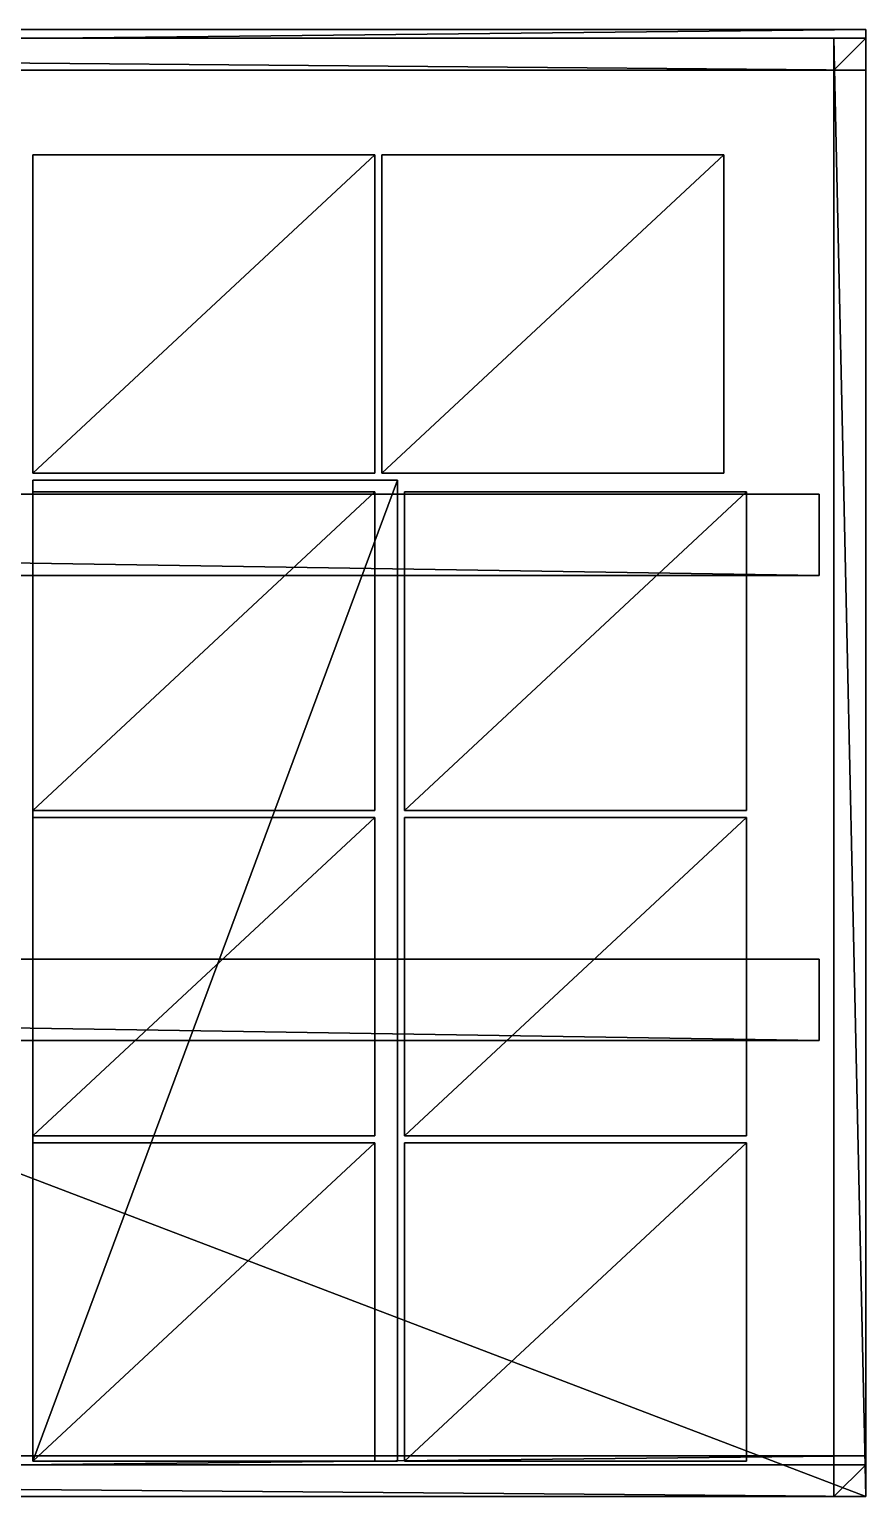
# Model space of a CAD drawing. Header units: millimetres. Extents: x -2500 to 6540, y -1255 to 1270.
# Drawn here: x 5100 to 6540, y -1255 to 1270 of the extents above; entities that cross this region are included whole.
import ezdxf

# ---------------------------------------------------------------- set-up
doc = ezdxf.new("R2010")
doc.units = ezdxf.units.MM

msp = doc.modelspace()

# ---------------------------------------------------------------- linework, layer by layer
at = {"layer": 'CAD_75LAB'}
for points in [[(6540, 1270, 1190), (6540, 1270, 1120), (-40, 1270, 1120)], [(6540, 1270, 1190), (-40, 1270, 1120), (-40, 1270, 1190)], [(6540, 1270, 1120), (-40, 1200, 1120), (-40, 1270, 1120)], [(6540, 1270, 1120), (6540, 1200, 1120), (-40, 1200, 1120)], [(6540, 1270, 1190), (-40, 1270, 1190), (-40, 1200, 1190)], [(6540, 1270, 1190), (-40, 1200, 1190), (6540, 1200, 1190)], [(6540, 1200, 1190), (6540, 1200, 1120), (6540, 1270, 1120)], [(6540, 1200, 1190), (6540, 1270, 1120), (6540, 1270, 1190)], [(6540, 1255, 1030), (-40, 1255, 1030), (-40, 1255, 1120)], [(6540, 1255, 1120), (6540, 1255, 1030), (-40, 1255, 1120)], [(6540, -1255, 1030), (-40, -1255, 1030), (-40, 1255, 1030)], [(6540, 1255, 1030), (6540, -1255, 1030), (-40, 1255, 1030)], [(6540, -1255, 1120), (-40, 1255, 1120), (-40, -1255, 1120)], [(6540, 1255, 1120), (-40, 1255, 1120), (6540, -1255, 1120)], [(6540, 1255, 3560), (-40, 1255, 3560), (-40, 1255, 3615)], [(6540, 1255, 3615), (6540, 1255, 3560), (-40, 1255, 3615)], [(6540, 1200, 3560), (-40, 1200, 3560), (-40, 1255, 3560)], [(6540, 1255, 3560), (6540, 1200, 3560), (-40, 1255, 3560)], [(6540, 1200, 3615), (-40, 1255, 3615), (-40, 1200, 3615)], [(6540, 1255, 3615), (-40, 1255, 3615), (6540, 1200, 3615)], [(6485, 1200, 3560), (6485, 1255, 1120), (6485, 1200, 1120)], [(6485, 1200, 3560), (6485, 1255, 3560), (6485, 1255, 1120)], [(6540, 1255, 3560), (6540, 1255, 1120), (6485, 1255, 1120)], [(6540, 1255, 3560), (6485, 1255, 1120), (6485, 1255, 3560)], [(6540, 1255, 1120), (6485, 1200, 1120), (6485, 1255, 1120)], [(6540, 1255, 1120), (6540, 1200, 1120), (6485, 1200, 1120)], [(6540, 1255, 3560), (6485, 1255, 3560), (6485, 1200, 3560)], [(6540, 1255, 3560), (6485, 1200, 3560), (6540, 1200, 3560)], [(6485, -1255, 3560), (6485, 1255, 3615), (6485, 1255, 3560)], [(6485, -1255, 3615), (6485, 1255, 3615), (6485, -1255, 3560)], [(6540, 1255, 3615), (6540, 1255, 3560), (6485, 1255, 3560)], [(6540, 1255, 3615), (6485, 1255, 3560), (6485, 1255, 3615)], [(6485, 1255, 3560), (6540, -1255, 3560), (6485, -1255, 3560)], [(6540, 1255, 3560), (6540, -1255, 3560), (6485, 1255, 3560)], [(6485, 1255, 3615), (6485, -1255, 3615), (6540, -1255, 3615)], [(6540, 1255, 3615), (6485, 1255, 3615), (6540, -1255, 3615)], [(6540, -1255, 1030), (6540, 1255, 1030), (6540, 1255, 1120)], [(6540, -1255, 1120), (6540, -1255, 1030), (6540, 1255, 1120)], [(6540, 1200, 3560), (6540, 1200, 1120), (6540, 1255, 1120)], [(6540, 1200, 3560), (6540, 1255, 1120), (6540, 1255, 3560)], [(6540, 1200, 3615), (6540, 1200, 3560), (6540, 1255, 3560)], [(6540, 1200, 3615), (6540, 1255, 3560), (6540, 1255, 3615)], [(6540, -1255, 3560), (6540, 1255, 3560), (6540, 1255, 3615)], [(6540, -1255, 3615), (6540, -1255, 3560), (6540, 1255, 3615)], [(6540, 1200, 3560), (-40, 1200, 3615), (-40, 1200, 3560)], [(6540, 1200, 3615), (-40, 1200, 3615), (6540, 1200, 3560)], [(6540, 1200, 1190), (-40, 1200, 1120), (6540, 1200, 1120)], [(6540, 1200, 1190), (-40, 1200, 1190), (-40, 1200, 1120)], [(6540, 1200, 3560), (6485, 1200, 1120), (6540, 1200, 1120)], [(6540, 1200, 3560), (6485, 1200, 3560), (6485, 1200, 1120)], [(5106, 506, 1426), (5106, 1054, 1123), (5106, 506, 1123)], [(5106, 506, 1426), (5106, 1054, 1426), (5106, 1054, 1123)], [(5695, 1054, 1123), (5106, 1054, 1123), (5106, 1054, 1426)], [(5695, 1054, 1426), (5695, 1054, 1123), (5106, 1054, 1426)], [(5695, 1054, 1123), (5106, 506, 1123), (5106, 1054, 1123)], [(5695, 1054, 1123), (5695, 506, 1123), (5106, 506, 1123)], [(5695, 1054, 1426), (5106, 1054, 1426), (5106, 506, 1426)], [(5695, 1054, 1426), (5106, 506, 1426), (5695, 506, 1426)], [(5106, 506, 1735), (5106, 1054, 1432), (5106, 506, 1432)], [(5106, 506, 1735), (5106, 1054, 1735), (5106, 1054, 1432)], [(5695, 1054, 1432), (5106, 1054, 1432), (5106, 1054, 1735)], [(5695, 1054, 1735), (5695, 1054, 1432), (5106, 1054, 1735)], [(5695, 1054, 1432), (5106, 506, 1432), (5106, 1054, 1432)], [(5695, 1054, 1432), (5695, 506, 1432), (5106, 506, 1432)], [(5695, 1054, 1735), (5106, 1054, 1735), (5106, 506, 1735)], [(5695, 1054, 1735), (5106, 506, 1735), (5695, 506, 1735)], [(5106, 506, 2044), (5106, 1054, 1741), (5106, 506, 1741)], [(5106, 506, 2044), (5106, 1054, 2044), (5106, 1054, 1741)], [(5695, 1054, 1741), (5106, 1054, 1741), (5106, 1054, 2044)], [(5695, 1054, 2044), (5695, 1054, 1741), (5106, 1054, 2044)], [(5695, 1054, 1741), (5106, 506, 1741), (5106, 1054, 1741)], [(5695, 1054, 1741), (5695, 506, 1741), (5106, 506, 1741)], [(5695, 1054, 2044), (5106, 1054, 2044), (5106, 506, 2044)], [(5695, 1054, 2044), (5106, 506, 2044), (5695, 506, 2044)], [(5106, 506, 2353), (5106, 1054, 2050), (5106, 506, 2050)], [(5106, 506, 2353), (5106, 1054, 2353), (5106, 1054, 2050)], [(5695, 1054, 2050), (5106, 1054, 2050), (5106, 1054, 2353)], [(5695, 1054, 2353), (5695, 1054, 2050), (5106, 1054, 2353)], [(5695, 1054, 2050), (5106, 506, 2050), (5106, 1054, 2050)], [(5695, 1054, 2050), (5695, 506, 2050), (5106, 506, 2050)], [(5695, 1054, 2353), (5106, 1054, 2353), (5106, 506, 2353)], [(5695, 1054, 2353), (5106, 506, 2353), (5695, 506, 2353)], [(5106, 506, 2662), (5106, 1054, 2359), (5106, 506, 2359)], [(5106, 506, 2662), (5106, 1054, 2662), (5106, 1054, 2359)], [(5695, 1054, 2359), (5106, 1054, 2359), (5106, 1054, 2662)], [(5695, 1054, 2662), (5695, 1054, 2359), (5106, 1054, 2662)], [(5695, 1054, 2359), (5106, 506, 2359), (5106, 1054, 2359)], [(5695, 1054, 2359), (5695, 506, 2359), (5106, 506, 2359)], [(5695, 1054, 2662), (5106, 1054, 2662), (5106, 506, 2662)], [(5695, 1054, 2662), (5106, 506, 2662), (5695, 506, 2662)], [(5106, 506, 2971), (5106, 1054, 2668), (5106, 506, 2668)], [(5106, 506, 2971), (5106, 1054, 2971), (5106, 1054, 2668)], [(5695, 1054, 2668), (5106, 1054, 2668), (5106, 1054, 2971)], [(5695, 1054, 2971), (5695, 1054, 2668), (5106, 1054, 2971)], [(5695, 1054, 2668), (5106, 506, 2668), (5106, 1054, 2668)], [(5695, 1054, 2668), (5695, 506, 2668), (5106, 506, 2668)], [(5695, 1054, 2971), (5106, 1054, 2971), (5106, 506, 2971)], [(5695, 1054, 2971), (5106, 506, 2971), (5695, 506, 2971)], [(5106, 506, 3280), (5106, 1054, 2977), (5106, 506, 2977)], [(5106, 506, 3280), (5106, 1054, 3280), (5106, 1054, 2977)], [(5695, 1054, 2977), (5106, 1054, 2977), (5106, 1054, 3280)], [(5695, 1054, 3280), (5695, 1054, 2977), (5106, 1054, 3280)], [(5695, 1054, 2977), (5106, 506, 2977), (5106, 1054, 2977)], [(5695, 1054, 2977), (5695, 506, 2977), (5106, 506, 2977)], [(5695, 1054, 3280), (5106, 1054, 3280), (5106, 506, 3280)], [(5695, 1054, 3280), (5106, 506, 3280), (5695, 506, 3280)], [(5695, 506, 1426), (5695, 506, 1123), (5695, 1054, 1123)], [(5695, 506, 1426), (5695, 1054, 1123), (5695, 1054, 1426)], [(5695, 506, 1735), (5695, 506, 1432), (5695, 1054, 1432)], [(5695, 506, 1735), (5695, 1054, 1432), (5695, 1054, 1735)], [(5695, 506, 2044), (5695, 506, 1741), (5695, 1054, 1741)], [(5695, 506, 2044), (5695, 1054, 1741), (5695, 1054, 2044)], [(5695, 506, 2353), (5695, 506, 2050), (5695, 1054, 2050)], [(5695, 506, 2353), (5695, 1054, 2050), (5695, 1054, 2353)], [(5695, 506, 2662), (5695, 506, 2359), (5695, 1054, 2359)], [(5695, 506, 2662), (5695, 1054, 2359), (5695, 1054, 2662)], [(5695, 506, 2971), (5695, 506, 2668), (5695, 1054, 2668)], [(5695, 506, 2971), (5695, 1054, 2668), (5695, 1054, 2971)], [(5695, 506, 3280), (5695, 506, 2977), (5695, 1054, 2977)], [(5695, 506, 3280), (5695, 1054, 2977), (5695, 1054, 3280)], [(5707, 506, 1426), (5707, 1054, 1123), (5707, 506, 1123)], [(5707, 506, 1426), (5707, 1054, 1426), (5707, 1054, 1123)], [(6296, 1054, 1123), (5707, 1054, 1123), (5707, 1054, 1426)], [(6296, 1054, 1426), (6296, 1054, 1123), (5707, 1054, 1426)], [(6296, 1054, 1123), (5707, 506, 1123), (5707, 1054, 1123)], [(6296, 1054, 1123), (6296, 506, 1123), (5707, 506, 1123)], [(6296, 1054, 1426), (5707, 1054, 1426), (5707, 506, 1426)], [(6296, 1054, 1426), (5707, 506, 1426), (6296, 506, 1426)], [(5707, 506, 1735), (5707, 1054, 1432), (5707, 506, 1432)], [(5707, 506, 1735), (5707, 1054, 1735), (5707, 1054, 1432)], [(6296, 1054, 1432), (5707, 1054, 1432), (5707, 1054, 1735)], [(6296, 1054, 1735), (6296, 1054, 1432), (5707, 1054, 1735)], [(6296, 1054, 1432), (5707, 506, 1432), (5707, 1054, 1432)], [(6296, 1054, 1432), (6296, 506, 1432), (5707, 506, 1432)], [(6296, 1054, 1735), (5707, 1054, 1735), (5707, 506, 1735)], [(6296, 1054, 1735), (5707, 506, 1735), (6296, 506, 1735)], [(5707, 506, 2044), (5707, 1054, 1741), (5707, 506, 1741)], [(5707, 506, 2044), (5707, 1054, 2044), (5707, 1054, 1741)], [(6296, 1054, 1741), (5707, 1054, 1741), (5707, 1054, 2044)], [(6296, 1054, 2044), (6296, 1054, 1741), (5707, 1054, 2044)], [(6296, 1054, 1741), (5707, 506, 1741), (5707, 1054, 1741)], [(6296, 1054, 1741), (6296, 506, 1741), (5707, 506, 1741)], [(6296, 1054, 2044), (5707, 1054, 2044), (5707, 506, 2044)], [(6296, 1054, 2044), (5707, 506, 2044), (6296, 506, 2044)], [(5707, 506, 2353), (5707, 1054, 2050), (5707, 506, 2050)], [(5707, 506, 2353), (5707, 1054, 2353), (5707, 1054, 2050)], [(6296, 1054, 2050), (5707, 1054, 2050), (5707, 1054, 2353)], [(6296, 1054, 2353), (6296, 1054, 2050), (5707, 1054, 2353)], [(6296, 1054, 2050), (5707, 506, 2050), (5707, 1054, 2050)], [(6296, 1054, 2050), (6296, 506, 2050), (5707, 506, 2050)], [(6296, 1054, 2353), (5707, 1054, 2353), (5707, 506, 2353)], [(6296, 1054, 2353), (5707, 506, 2353), (6296, 506, 2353)], [(5707, 506, 2662), (5707, 1054, 2359), (5707, 506, 2359)], [(5707, 506, 2662), (5707, 1054, 2662), (5707, 1054, 2359)], [(6296, 1054, 2359), (5707, 1054, 2359), (5707, 1054, 2662)], [(6296, 1054, 2662), (6296, 1054, 2359), (5707, 1054, 2662)], [(6296, 1054, 2359), (5707, 506, 2359), (5707, 1054, 2359)], [(6296, 1054, 2359), (6296, 506, 2359), (5707, 506, 2359)], [(6296, 1054, 2662), (5707, 1054, 2662), (5707, 506, 2662)], [(6296, 1054, 2662), (5707, 506, 2662), (6296, 506, 2662)], [(5707, 506, 2971), (5707, 1054, 2668), (5707, 506, 2668)], [(5707, 506, 2971), (5707, 1054, 2971), (5707, 1054, 2668)], [(6296, 1054, 2668), (5707, 1054, 2668), (5707, 1054, 2971)], [(6296, 1054, 2971), (6296, 1054, 2668), (5707, 1054, 2971)], [(6296, 1054, 2668), (5707, 506, 2668), (5707, 1054, 2668)], [(6296, 1054, 2668), (6296, 506, 2668), (5707, 506, 2668)], [(6296, 1054, 2971), (5707, 1054, 2971), (5707, 506, 2971)], [(6296, 1054, 2971), (5707, 506, 2971), (6296, 506, 2971)], [(5707, 506, 3280), (5707, 1054, 2977), (5707, 506, 2977)], [(5707, 506, 3280), (5707, 1054, 3280), (5707, 1054, 2977)], [(6296, 1054, 2977), (5707, 1054, 2977), (5707, 1054, 3280)], [(6296, 1054, 3280), (6296, 1054, 2977), (5707, 1054, 3280)], [(6296, 1054, 2977), (5707, 506, 2977), (5707, 1054, 2977)], [(6296, 1054, 2977), (6296, 506, 2977), (5707, 506, 2977)], [(6296, 1054, 3280), (5707, 1054, 3280), (5707, 506, 3280)], [(6296, 1054, 3280), (5707, 506, 3280), (6296, 506, 3280)], [(6296, 506, 1426), (6296, 506, 1123), (6296, 1054, 1123)], [(6296, 506, 1426), (6296, 1054, 1123), (6296, 1054, 1426)], [(6296, 506, 1735), (6296, 506, 1432), (6296, 1054, 1432)], [(6296, 506, 1735), (6296, 1054, 1432), (6296, 1054, 1735)], [(6296, 506, 2044), (6296, 506, 1741), (6296, 1054, 1741)], [(6296, 506, 2044), (6296, 1054, 1741), (6296, 1054, 2044)], [(6296, 506, 2353), (6296, 506, 2050), (6296, 1054, 2050)], [(6296, 506, 2353), (6296, 1054, 2050), (6296, 1054, 2353)], [(6296, 506, 2662), (6296, 506, 2359), (6296, 1054, 2359)], [(6296, 506, 2662), (6296, 1054, 2359), (6296, 1054, 2662)], [(6296, 506, 2971), (6296, 506, 2668), (6296, 1054, 2668)], [(6296, 506, 2971), (6296, 1054, 2668), (6296, 1054, 2971)], [(6296, 506, 3280), (6296, 506, 2977), (6296, 1054, 2977)], [(6296, 506, 3280), (6296, 1054, 2977), (6296, 1054, 3280)], [(5695, 506, 1123), (5106, 506, 1426), (5106, 506, 1123)], [(5695, 506, 1426), (5106, 506, 1426), (5695, 506, 1123)], [(5695, 506, 1432), (5106, 506, 1735), (5106, 506, 1432)], [(5695, 506, 1735), (5106, 506, 1735), (5695, 506, 1432)], [(5695, 506, 1741), (5106, 506, 2044), (5106, 506, 1741)], [(5695, 506, 2044), (5106, 506, 2044), (5695, 506, 1741)], [(5695, 506, 2050), (5106, 506, 2353), (5106, 506, 2050)], [(5695, 506, 2353), (5106, 506, 2353), (5695, 506, 2050)], [(5695, 506, 2359), (5106, 506, 2662), (5106, 506, 2359)], [(5695, 506, 2662), (5106, 506, 2662), (5695, 506, 2359)], [(5695, 506, 2668), (5106, 506, 2971), (5106, 506, 2668)], [(5695, 506, 2971), (5106, 506, 2971), (5695, 506, 2668)], [(5695, 506, 2977), (5106, 506, 3280), (5106, 506, 2977)], [(5695, 506, 3280), (5106, 506, 3280), (5695, 506, 2977)], [(6296, 506, 1123), (5707, 506, 1426), (5707, 506, 1123)], [(6296, 506, 1426), (5707, 506, 1426), (6296, 506, 1123)], [(6296, 506, 1432), (5707, 506, 1735), (5707, 506, 1432)], [(6296, 506, 1735), (5707, 506, 1735), (6296, 506, 1432)], [(6296, 506, 1741), (5707, 506, 2044), (5707, 506, 1741)], [(6296, 506, 2044), (5707, 506, 2044), (6296, 506, 1741)], [(6296, 506, 2050), (5707, 506, 2353), (5707, 506, 2050)], [(6296, 506, 2353), (5707, 506, 2353), (6296, 506, 2050)], [(6296, 506, 2359), (5707, 506, 2662), (5707, 506, 2359)], [(6296, 506, 2662), (5707, 506, 2662), (6296, 506, 2359)], [(6296, 506, 2668), (5707, 506, 2971), (5707, 506, 2668)], [(6296, 506, 2971), (5707, 506, 2971), (6296, 506, 2668)], [(6296, 506, 2977), (5707, 506, 3280), (5707, 506, 2977)], [(6296, 506, 3280), (5707, 506, 3280), (6296, 506, 2977)], [(5106, -1194, 1697), (5106, 494, 1123), (5106, -1194, 1123)], [(5106, -1194, 1697), (5106, 494, 1697), (5106, 494, 1123)], [(5734, 494, 1123), (5106, 494, 1123), (5106, 494, 1697)], [(5734, 494, 1697), (5734, 494, 1123), (5106, 494, 1697)], [(5734, 494, 1123), (5106, -1194, 1123), (5106, 494, 1123)], [(5734, 494, 1123), (5734, -1194, 1123), (5106, -1194, 1123)], [(5734, 494, 1697), (5106, 494, 1697), (5106, -1194, 1697)], [(5734, 494, 1697), (5106, -1194, 1697), (5734, -1194, 1697)], [(5106, -1194, 2277), (5106, 494, 1703), (5106, -1194, 1703)], [(5106, -1194, 2277), (5106, 494, 2277), (5106, 494, 1703)], [(5734, 494, 1703), (5106, 494, 1703), (5106, 494, 2277)], [(5734, 494, 2277), (5734, 494, 1703), (5106, 494, 2277)], [(5734, 494, 1703), (5106, -1194, 1703), (5106, 494, 1703)], [(5734, 494, 1703), (5734, -1194, 1703), (5106, -1194, 1703)], [(5734, 494, 2277), (5106, 494, 2277), (5106, -1194, 2277)], [(5734, 494, 2277), (5106, -1194, 2277), (5734, -1194, 2277)], [(5106, -1194, 2857), (5106, 494, 2283), (5106, -1194, 2283)], [(5106, -1194, 2857), (5106, 494, 2857), (5106, 494, 2283)], [(5734, 494, 2283), (5106, 494, 2283), (5106, 494, 2857)], [(5734, 494, 2857), (5734, 494, 2283), (5106, 494, 2857)], [(5734, 494, 2283), (5106, -1194, 2283), (5106, 494, 2283)], [(5734, 494, 2283), (5734, -1194, 2283), (5106, -1194, 2283)], [(5734, 494, 2857), (5106, 494, 2857), (5106, -1194, 2857)], [(5734, 494, 2857), (5106, -1194, 2857), (5734, -1194, 2857)], [(5734, -1194, 1697), (5734, -1194, 1123), (5734, 494, 1123)], [(5734, -1194, 1697), (5734, 494, 1123), (5734, 494, 1697)], [(5734, -1194, 2277), (5734, -1194, 1703), (5734, 494, 1703)], [(5734, -1194, 2277), (5734, 494, 1703), (5734, 494, 2277)], [(5734, -1194, 2857), (5734, -1194, 2283), (5734, 494, 2283)], [(5734, -1194, 2857), (5734, 494, 2283), (5734, 494, 2857)], [(6460, 470, 1030), (6460, 470, 780), (-2500, 470, 780)], [(6460, 470, 1030), (-2500, 470, 780), (-2500, 470, 1030)], [(6460, 330, 780), (-2500, 330, 780), (-2500, 470, 780)], [(6460, 470, 780), (6460, 330, 780), (-2500, 470, 780)], [(6460, 330, 1030), (-2500, 470, 1030), (-2500, 330, 1030)], [(6460, 470, 1030), (-2500, 470, 1030), (6460, 330, 1030)], [(5106, -74, 3166), (5106, 474, 2863), (5106, -74, 2863)], [(5106, -74, 3166), (5106, 474, 3166), (5106, 474, 2863)], [(5695, 474, 2863), (5106, 474, 2863), (5106, 474, 3166)], [(5695, 474, 3166), (5695, 474, 2863), (5106, 474, 3166)], [(5695, 474, 2863), (5106, -74, 2863), (5106, 474, 2863)], [(5695, 474, 2863), (5695, -74, 2863), (5106, -74, 2863)], [(5695, 474, 3166), (5106, 474, 3166), (5106, -74, 3166)], [(5695, 474, 3166), (5106, -74, 3166), (5695, -74, 3166)], [(5106, -74, 3475), (5106, 474, 3172), (5106, -74, 3172)], [(5106, -74, 3475), (5106, 474, 3475), (5106, 474, 3172)], [(5695, 474, 3172), (5106, 474, 3172), (5106, 474, 3475)], [(5695, 474, 3475), (5695, 474, 3172), (5106, 474, 3475)], [(5695, 474, 3172), (5106, -74, 3172), (5106, 474, 3172)], [(5695, 474, 3172), (5695, -74, 3172), (5106, -74, 3172)], [(5695, 474, 3475), (5106, 474, 3475), (5106, -74, 3475)], [(5695, 474, 3475), (5106, -74, 3475), (5695, -74, 3475)], [(5695, -74, 3166), (5695, -74, 2863), (5695, 474, 2863)], [(5695, -74, 3166), (5695, 474, 2863), (5695, 474, 3166)], [(5695, -74, 3475), (5695, -74, 3172), (5695, 474, 3172)], [(5695, -74, 3475), (5695, 474, 3172), (5695, 474, 3475)], [(5746, -74, 1426), (5746, 474, 1123), (5746, -74, 1123)], [(5746, -74, 1426), (5746, 474, 1426), (5746, 474, 1123)], [(6335, 474, 1123), (5746, 474, 1123), (5746, 474, 1426)], [(6335, 474, 1426), (6335, 474, 1123), (5746, 474, 1426)], [(6335, 474, 1123), (5746, -74, 1123), (5746, 474, 1123)], [(6335, 474, 1123), (6335, -74, 1123), (5746, -74, 1123)], [(6335, 474, 1426), (5746, 474, 1426), (5746, -74, 1426)], [(6335, 474, 1426), (5746, -74, 1426), (6335, -74, 1426)], [(5746, -74, 1735), (5746, 474, 1432), (5746, -74, 1432)], [(5746, -74, 1735), (5746, 474, 1735), (5746, 474, 1432)], [(6335, 474, 1432), (5746, 474, 1432), (5746, 474, 1735)], [(6335, 474, 1735), (6335, 474, 1432), (5746, 474, 1735)], [(6335, 474, 1432), (5746, -74, 1432), (5746, 474, 1432)], [(6335, 474, 1432), (6335, -74, 1432), (5746, -74, 1432)], [(6335, 474, 1735), (5746, 474, 1735), (5746, -74, 1735)], [(6335, 474, 1735), (5746, -74, 1735), (6335, -74, 1735)], [(5746, -74, 2044), (5746, 474, 1741), (5746, -74, 1741)], [(5746, -74, 2044), (5746, 474, 2044), (5746, 474, 1741)], [(6335, 474, 1741), (5746, 474, 1741), (5746, 474, 2044)], [(6335, 474, 2044), (6335, 474, 1741), (5746, 474, 2044)], [(6335, 474, 1741), (5746, -74, 1741), (5746, 474, 1741)], [(6335, 474, 1741), (6335, -74, 1741), (5746, -74, 1741)], [(6335, 474, 2044), (5746, 474, 2044), (5746, -74, 2044)], [(6335, 474, 2044), (5746, -74, 2044), (6335, -74, 2044)], [(5746, -74, 2353), (5746, 474, 2050), (5746, -74, 2050)], [(5746, -74, 2353), (5746, 474, 2353), (5746, 474, 2050)], [(6335, 474, 2050), (5746, 474, 2050), (5746, 474, 2353)], [(6335, 474, 2353), (6335, 474, 2050), (5746, 474, 2353)], [(6335, 474, 2050), (5746, -74, 2050), (5746, 474, 2050)], [(6335, 474, 2050), (6335, -74, 2050), (5746, -74, 2050)], [(6335, 474, 2353), (5746, 474, 2353), (5746, -74, 2353)], [(6335, 474, 2353), (5746, -74, 2353), (6335, -74, 2353)], [(5746, -74, 2662), (5746, 474, 2359), (5746, -74, 2359)], [(5746, -74, 2662), (5746, 474, 2662), (5746, 474, 2359)], [(6335, 474, 2359), (5746, 474, 2359), (5746, 474, 2662)], [(6335, 474, 2662), (6335, 474, 2359), (5746, 474, 2662)], [(6335, 474, 2359), (5746, -74, 2359), (5746, 474, 2359)], [(6335, 474, 2359), (6335, -74, 2359), (5746, -74, 2359)], [(6335, 474, 2662), (5746, 474, 2662), (5746, -74, 2662)], [(6335, 474, 2662), (5746, -74, 2662), (6335, -74, 2662)], [(5746, -74, 2971), (5746, 474, 2668), (5746, -74, 2668)], [(5746, -74, 2971), (5746, 474, 2971), (5746, 474, 2668)], [(6335, 474, 2668), (5746, 474, 2668), (5746, 474, 2971)], [(6335, 474, 2971), (6335, 474, 2668), (5746, 474, 2971)], [(6335, 474, 2668), (5746, -74, 2668), (5746, 474, 2668)], [(6335, 474, 2668), (6335, -74, 2668), (5746, -74, 2668)], [(6335, 474, 2971), (5746, 474, 2971), (5746, -74, 2971)], [(6335, 474, 2971), (5746, -74, 2971), (6335, -74, 2971)], [(6335, -74, 1426), (6335, -74, 1123), (6335, 474, 1123)], [(6335, -74, 1426), (6335, 474, 1123), (6335, 474, 1426)], [(6335, -74, 1735), (6335, -74, 1432), (6335, 474, 1432)], [(6335, -74, 1735), (6335, 474, 1432), (6335, 474, 1735)], [(6335, -74, 2044), (6335, -74, 1741), (6335, 474, 1741)], [(6335, -74, 2044), (6335, 474, 1741), (6335, 474, 2044)], [(6335, -74, 2353), (6335, -74, 2050), (6335, 474, 2050)], [(6335, -74, 2353), (6335, 474, 2050), (6335, 474, 2353)], [(6335, -74, 2662), (6335, -74, 2359), (6335, 474, 2359)], [(6335, -74, 2662), (6335, 474, 2359), (6335, 474, 2662)], [(6335, -74, 2971), (6335, -74, 2668), (6335, 474, 2668)], [(6335, -74, 2971), (6335, 474, 2668), (6335, 474, 2971)], [(6460, 470, 1030), (6460, 330, 780), (6460, 470, 780)], [(6460, 330, 1030), (6460, 330, 780), (6460, 470, 1030)], [(6460, 330, 1030), (-2500, 330, 780), (6460, 330, 780)], [(6460, 330, 1030), (-2500, 330, 1030), (-2500, 330, 780)], [(5695, -74, 2863), (5106, -74, 3166), (5106, -74, 2863)], [(5695, -74, 3166), (5106, -74, 3166), (5695, -74, 2863)], [(5695, -74, 3172), (5106, -74, 3475), (5106, -74, 3172)], [(5695, -74, 3475), (5106, -74, 3475), (5695, -74, 3172)], [(6335, -74, 1123), (5746, -74, 1426), (5746, -74, 1123)], [(6335, -74, 1426), (5746, -74, 1426), (6335, -74, 1123)], [(6335, -74, 1432), (5746, -74, 1735), (5746, -74, 1432)], [(6335, -74, 1735), (5746, -74, 1735), (6335, -74, 1432)], [(6335, -74, 1741), (5746, -74, 2044), (5746, -74, 1741)], [(6335, -74, 2044), (5746, -74, 2044), (6335, -74, 1741)], [(6335, -74, 2050), (5746, -74, 2353), (5746, -74, 2050)], [(6335, -74, 2353), (5746, -74, 2353), (6335, -74, 2050)], [(6335, -74, 2359), (5746, -74, 2662), (5746, -74, 2359)], [(6335, -74, 2662), (5746, -74, 2662), (6335, -74, 2359)], [(6335, -74, 2668), (5746, -74, 2971), (5746, -74, 2668)], [(6335, -74, 2971), (5746, -74, 2971), (6335, -74, 2668)], [(5106, -634, 3166), (5106, -86, 2863), (5106, -634, 2863)], [(5106, -634, 3166), (5106, -86, 3166), (5106, -86, 2863)], [(5695, -86, 2863), (5106, -86, 2863), (5106, -86, 3166)], [(5695, -86, 3166), (5695, -86, 2863), (5106, -86, 3166)], [(5695, -86, 2863), (5106, -634, 2863), (5106, -86, 2863)], [(5695, -86, 2863), (5695, -634, 2863), (5106, -634, 2863)], [(5695, -86, 3166), (5106, -86, 3166), (5106, -634, 3166)], [(5695, -86, 3166), (5106, -634, 3166), (5695, -634, 3166)], [(5106, -634, 3475), (5106, -86, 3172), (5106, -634, 3172)], [(5106, -634, 3475), (5106, -86, 3475), (5106, -86, 3172)], [(5695, -86, 3172), (5106, -86, 3172), (5106, -86, 3475)], [(5695, -86, 3475), (5695, -86, 3172), (5106, -86, 3475)], [(5695, -86, 3172), (5106, -634, 3172), (5106, -86, 3172)], [(5695, -86, 3172), (5695, -634, 3172), (5106, -634, 3172)], [(5695, -86, 3475), (5106, -86, 3475), (5106, -634, 3475)], [(5695, -86, 3475), (5106, -634, 3475), (5695, -634, 3475)], [(5695, -634, 3166), (5695, -634, 2863), (5695, -86, 2863)], [(5695, -634, 3166), (5695, -86, 2863), (5695, -86, 3166)], [(5695, -634, 3475), (5695, -634, 3172), (5695, -86, 3172)], [(5695, -634, 3475), (5695, -86, 3172), (5695, -86, 3475)], [(5746, -634, 1426), (5746, -86, 1123), (5746, -634, 1123)], [(5746, -634, 1426), (5746, -86, 1426), (5746, -86, 1123)], [(6335, -86, 1123), (5746, -86, 1123), (5746, -86, 1426)], [(6335, -86, 1426), (6335, -86, 1123), (5746, -86, 1426)], [(6335, -86, 1123), (5746, -634, 1123), (5746, -86, 1123)], [(6335, -86, 1123), (6335, -634, 1123), (5746, -634, 1123)], [(6335, -86, 1426), (5746, -86, 1426), (5746, -634, 1426)], [(6335, -86, 1426), (5746, -634, 1426), (6335, -634, 1426)], [(5746, -634, 1735), (5746, -86, 1432), (5746, -634, 1432)], [(5746, -634, 1735), (5746, -86, 1735), (5746, -86, 1432)], [(6335, -86, 1432), (5746, -86, 1432), (5746, -86, 1735)], [(6335, -86, 1735), (6335, -86, 1432), (5746, -86, 1735)], [(6335, -86, 1432), (5746, -634, 1432), (5746, -86, 1432)], [(6335, -86, 1432), (6335, -634, 1432), (5746, -634, 1432)], [(6335, -86, 1735), (5746, -86, 1735), (5746, -634, 1735)], [(6335, -86, 1735), (5746, -634, 1735), (6335, -634, 1735)], [(5746, -634, 2044), (5746, -86, 1741), (5746, -634, 1741)], [(5746, -634, 2044), (5746, -86, 2044), (5746, -86, 1741)], [(6335, -86, 1741), (5746, -86, 1741), (5746, -86, 2044)], [(6335, -86, 2044), (6335, -86, 1741), (5746, -86, 2044)], [(6335, -86, 1741), (5746, -634, 1741), (5746, -86, 1741)], [(6335, -86, 1741), (6335, -634, 1741), (5746, -634, 1741)], [(6335, -86, 2044), (5746, -86, 2044), (5746, -634, 2044)], [(6335, -86, 2044), (5746, -634, 2044), (6335, -634, 2044)], [(5746, -634, 2353), (5746, -86, 2050), (5746, -634, 2050)], [(5746, -634, 2353), (5746, -86, 2353), (5746, -86, 2050)], [(6335, -86, 2050), (5746, -86, 2050), (5746, -86, 2353)], [(6335, -86, 2353), (6335, -86, 2050), (5746, -86, 2353)], [(6335, -86, 2050), (5746, -634, 2050), (5746, -86, 2050)], [(6335, -86, 2050), (6335, -634, 2050), (5746, -634, 2050)], [(6335, -86, 2353), (5746, -86, 2353), (5746, -634, 2353)], [(6335, -86, 2353), (5746, -634, 2353), (6335, -634, 2353)], [(5746, -634, 2662), (5746, -86, 2359), (5746, -634, 2359)], [(5746, -634, 2662), (5746, -86, 2662), (5746, -86, 2359)], [(6335, -86, 2359), (5746, -86, 2359), (5746, -86, 2662)], [(6335, -86, 2662), (6335, -86, 2359), (5746, -86, 2662)], [(6335, -86, 2359), (5746, -634, 2359), (5746, -86, 2359)], [(6335, -86, 2359), (6335, -634, 2359), (5746, -634, 2359)], [(6335, -86, 2662), (5746, -86, 2662), (5746, -634, 2662)], [(6335, -86, 2662), (5746, -634, 2662), (6335, -634, 2662)], [(5746, -634, 2971), (5746, -86, 2668), (5746, -634, 2668)], [(5746, -634, 2971), (5746, -86, 2971), (5746, -86, 2668)], [(6335, -86, 2668), (5746, -86, 2668), (5746, -86, 2971)], [(6335, -86, 2971), (6335, -86, 2668), (5746, -86, 2971)], [(6335, -86, 2668), (5746, -634, 2668), (5746, -86, 2668)], [(6335, -86, 2668), (6335, -634, 2668), (5746, -634, 2668)], [(6335, -86, 2971), (5746, -86, 2971), (5746, -634, 2971)], [(6335, -86, 2971), (5746, -634, 2971), (6335, -634, 2971)], [(6335, -634, 1426), (6335, -634, 1123), (6335, -86, 1123)], [(6335, -634, 1426), (6335, -86, 1123), (6335, -86, 1426)], [(6335, -634, 1735), (6335, -634, 1432), (6335, -86, 1432)], [(6335, -634, 1735), (6335, -86, 1432), (6335, -86, 1735)], [(6335, -634, 2044), (6335, -634, 1741), (6335, -86, 1741)], [(6335, -634, 2044), (6335, -86, 1741), (6335, -86, 2044)], [(6335, -634, 2353), (6335, -634, 2050), (6335, -86, 2050)], [(6335, -634, 2353), (6335, -86, 2050), (6335, -86, 2353)], [(6335, -634, 2662), (6335, -634, 2359), (6335, -86, 2359)], [(6335, -634, 2662), (6335, -86, 2359), (6335, -86, 2662)], [(6335, -634, 2971), (6335, -634, 2668), (6335, -86, 2668)], [(6335, -634, 2971), (6335, -86, 2668), (6335, -86, 2971)], [(6460, -330, 1030), (6460, -330, 780), (-2500, -330, 780)], [(6460, -330, 1030), (-2500, -330, 780), (-2500, -330, 1030)], [(6460, -470, 780), (-2500, -470, 780), (-2500, -330, 780)], [(6460, -330, 780), (6460, -470, 780), (-2500, -330, 780)], [(6460, -470, 1030), (-2500, -330, 1030), (-2500, -470, 1030)], [(6460, -330, 1030), (-2500, -330, 1030), (6460, -470, 1030)], [(6460, -330, 1030), (6460, -470, 780), (6460, -330, 780)], [(6460, -470, 1030), (6460, -470, 780), (6460, -330, 1030)], [(6460, -470, 1030), (-2500, -470, 780), (6460, -470, 780)], [(6460, -470, 1030), (-2500, -470, 1030), (-2500, -470, 780)], [(5695, -634, 2863), (5106, -634, 3166), (5106, -634, 2863)], [(5695, -634, 3166), (5106, -634, 3166), (5695, -634, 2863)], [(5695, -634, 3172), (5106, -634, 3475), (5106, -634, 3172)], [(5695, -634, 3475), (5106, -634, 3475), (5695, -634, 3172)], [(5106, -1194, 3166), (5106, -646, 2863), (5106, -1194, 2863)], [(5106, -1194, 3166), (5106, -646, 3166), (5106, -646, 2863)], [(5695, -646, 2863), (5106, -646, 2863), (5106, -646, 3166)], [(5695, -646, 3166), (5695, -646, 2863), (5106, -646, 3166)], [(5695, -646, 2863), (5106, -1194, 2863), (5106, -646, 2863)], [(5695, -646, 2863), (5695, -1194, 2863), (5106, -1194, 2863)], [(5695, -646, 3166), (5106, -646, 3166), (5106, -1194, 3166)], [(5695, -646, 3166), (5106, -1194, 3166), (5695, -1194, 3166)], [(5106, -1194, 3475), (5106, -646, 3172), (5106, -1194, 3172)], [(5106, -1194, 3475), (5106, -646, 3475), (5106, -646, 3172)], [(5695, -646, 3172), (5106, -646, 3172), (5106, -646, 3475)], [(5695, -646, 3475), (5695, -646, 3172), (5106, -646, 3475)], [(5695, -646, 3172), (5106, -1194, 3172), (5106, -646, 3172)], [(5695, -646, 3172), (5695, -1194, 3172), (5106, -1194, 3172)], [(5695, -646, 3475), (5106, -646, 3475), (5106, -1194, 3475)], [(5695, -646, 3475), (5106, -1194, 3475), (5695, -1194, 3475)], [(5695, -1194, 3166), (5695, -1194, 2863), (5695, -646, 2863)], [(5695, -1194, 3166), (5695, -646, 2863), (5695, -646, 3166)], [(5695, -1194, 3475), (5695, -1194, 3172), (5695, -646, 3172)], [(5695, -1194, 3475), (5695, -646, 3172), (5695, -646, 3475)], [(6335, -634, 1123), (5746, -634, 1426), (5746, -634, 1123)], [(6335, -634, 1426), (5746, -634, 1426), (6335, -634, 1123)], [(6335, -634, 1432), (5746, -634, 1735), (5746, -634, 1432)], [(6335, -634, 1735), (5746, -634, 1735), (6335, -634, 1432)], [(6335, -634, 1741), (5746, -634, 2044), (5746, -634, 1741)], [(6335, -634, 2044), (5746, -634, 2044), (6335, -634, 1741)], [(6335, -634, 2050), (5746, -634, 2353), (5746, -634, 2050)], [(6335, -634, 2353), (5746, -634, 2353), (6335, -634, 2050)], [(6335, -634, 2359), (5746, -634, 2662), (5746, -634, 2359)], [(6335, -634, 2662), (5746, -634, 2662), (6335, -634, 2359)], [(6335, -634, 2668), (5746, -634, 2971), (5746, -634, 2668)], [(6335, -634, 2971), (5746, -634, 2971), (6335, -634, 2668)], [(5746, -1194, 1426), (5746, -646, 1123), (5746, -1194, 1123)], [(5746, -1194, 1426), (5746, -646, 1426), (5746, -646, 1123)], [(6335, -646, 1123), (5746, -646, 1123), (5746, -646, 1426)], [(6335, -646, 1426), (6335, -646, 1123), (5746, -646, 1426)], [(6335, -646, 1123), (5746, -1194, 1123), (5746, -646, 1123)], [(6335, -646, 1123), (6335, -1194, 1123), (5746, -1194, 1123)], [(6335, -646, 1426), (5746, -646, 1426), (5746, -1194, 1426)], [(6335, -646, 1426), (5746, -1194, 1426), (6335, -1194, 1426)], [(5746, -1194, 1735), (5746, -646, 1432), (5746, -1194, 1432)], [(5746, -1194, 1735), (5746, -646, 1735), (5746, -646, 1432)], [(6335, -646, 1432), (5746, -646, 1432), (5746, -646, 1735)], [(6335, -646, 1735), (6335, -646, 1432), (5746, -646, 1735)], [(6335, -646, 1432), (5746, -1194, 1432), (5746, -646, 1432)], [(6335, -646, 1432), (6335, -1194, 1432), (5746, -1194, 1432)], [(6335, -646, 1735), (5746, -646, 1735), (5746, -1194, 1735)], [(6335, -646, 1735), (5746, -1194, 1735), (6335, -1194, 1735)], [(5746, -1194, 2044), (5746, -646, 1741), (5746, -1194, 1741)], [(5746, -1194, 2044), (5746, -646, 2044), (5746, -646, 1741)], [(6335, -646, 1741), (5746, -646, 1741), (5746, -646, 2044)], [(6335, -646, 2044), (6335, -646, 1741), (5746, -646, 2044)], [(6335, -646, 1741), (5746, -1194, 1741), (5746, -646, 1741)], [(6335, -646, 1741), (6335, -1194, 1741), (5746, -1194, 1741)], [(6335, -646, 2044), (5746, -646, 2044), (5746, -1194, 2044)], [(6335, -646, 2044), (5746, -1194, 2044), (6335, -1194, 2044)], [(5746, -1194, 2353), (5746, -646, 2050), (5746, -1194, 2050)], [(5746, -1194, 2353), (5746, -646, 2353), (5746, -646, 2050)], [(6335, -646, 2050), (5746, -646, 2050), (5746, -646, 2353)], [(6335, -646, 2353), (6335, -646, 2050), (5746, -646, 2353)], [(6335, -646, 2050), (5746, -1194, 2050), (5746, -646, 2050)], [(6335, -646, 2050), (6335, -1194, 2050), (5746, -1194, 2050)], [(6335, -646, 2353), (5746, -646, 2353), (5746, -1194, 2353)], [(6335, -646, 2353), (5746, -1194, 2353), (6335, -1194, 2353)], [(5746, -1194, 2662), (5746, -646, 2359), (5746, -1194, 2359)], [(5746, -1194, 2662), (5746, -646, 2662), (5746, -646, 2359)], [(6335, -646, 2359), (5746, -646, 2359), (5746, -646, 2662)], [(6335, -646, 2662), (6335, -646, 2359), (5746, -646, 2662)], [(6335, -646, 2359), (5746, -1194, 2359), (5746, -646, 2359)], [(6335, -646, 2359), (6335, -1194, 2359), (5746, -1194, 2359)], [(6335, -646, 2662), (5746, -646, 2662), (5746, -1194, 2662)], [(6335, -646, 2662), (5746, -1194, 2662), (6335, -1194, 2662)], [(5746, -1194, 2971), (5746, -646, 2668), (5746, -1194, 2668)], [(5746, -1194, 2971), (5746, -646, 2971), (5746, -646, 2668)], [(6335, -646, 2668), (5746, -646, 2668), (5746, -646, 2971)], [(6335, -646, 2971), (6335, -646, 2668), (5746, -646, 2971)], [(6335, -646, 2668), (5746, -1194, 2668), (5746, -646, 2668)], [(6335, -646, 2668), (6335, -1194, 2668), (5746, -1194, 2668)], [(6335, -646, 2971), (5746, -646, 2971), (5746, -1194, 2971)], [(6335, -646, 2971), (5746, -1194, 2971), (6335, -1194, 2971)], [(5746, -1194, 3280), (5746, -646, 2977), (5746, -1194, 2977)], [(5746, -1194, 3280), (5746, -646, 3280), (5746, -646, 2977)], [(6335, -646, 2977), (5746, -646, 2977), (5746, -646, 3280)], [(6335, -646, 3280), (6335, -646, 2977), (5746, -646, 3280)], [(6335, -646, 2977), (5746, -1194, 2977), (5746, -646, 2977)], [(6335, -646, 2977), (6335, -1194, 2977), (5746, -1194, 2977)], [(6335, -646, 3280), (5746, -646, 3280), (5746, -1194, 3280)], [(6335, -646, 3280), (5746, -1194, 3280), (6335, -1194, 3280)], [(6335, -1194, 1426), (6335, -1194, 1123), (6335, -646, 1123)], [(6335, -1194, 1426), (6335, -646, 1123), (6335, -646, 1426)], [(6335, -1194, 1735), (6335, -1194, 1432), (6335, -646, 1432)], [(6335, -1194, 1735), (6335, -646, 1432), (6335, -646, 1735)], [(6335, -1194, 2044), (6335, -1194, 1741), (6335, -646, 1741)], [(6335, -1194, 2044), (6335, -646, 1741), (6335, -646, 2044)], [(6335, -1194, 2353), (6335, -1194, 2050), (6335, -646, 2050)], [(6335, -1194, 2353), (6335, -646, 2050), (6335, -646, 2353)], [(6335, -1194, 2662), (6335, -1194, 2359), (6335, -646, 2359)], [(6335, -1194, 2662), (6335, -646, 2359), (6335, -646, 2662)], [(6335, -1194, 2971), (6335, -1194, 2668), (6335, -646, 2668)], [(6335, -1194, 2971), (6335, -646, 2668), (6335, -646, 2971)], [(6335, -1194, 3280), (6335, -1194, 2977), (6335, -646, 2977)], [(6335, -1194, 3280), (6335, -646, 2977), (6335, -646, 3280)], [(6540, -1185, 1190), (6540, -1185, 1120), (-40, -1185, 1120)], [(6540, -1185, 1190), (-40, -1185, 1120), (-40, -1185, 1190)], [(6540, -1185, 1120), (-40, -1255, 1120), (-40, -1185, 1120)], [(6540, -1185, 1120), (6540, -1255, 1120), (-40, -1255, 1120)], [(6540, -1185, 1190), (-40, -1185, 1190), (-40, -1255, 1190)], [(6540, -1185, 1190), (-40, -1255, 1190), (6540, -1255, 1190)], [(6540, -1255, 1190), (6540, -1255, 1120), (6540, -1185, 1120)], [(6540, -1255, 1190), (6540, -1185, 1120), (6540, -1185, 1190)], [(6540, -1200, 3560), (-40, -1200, 3560), (-40, -1200, 3615)], [(6540, -1200, 3615), (6540, -1200, 3560), (-40, -1200, 3615)], [(6540, -1255, 3560), (-40, -1255, 3560), (-40, -1200, 3560)], [(6540, -1200, 3560), (6540, -1255, 3560), (-40, -1200, 3560)], [(6540, -1255, 3615), (-40, -1200, 3615), (-40, -1255, 3615)], [(6540, -1200, 3615), (-40, -1200, 3615), (6540, -1255, 3615)], [(5734, -1194, 1123), (5106, -1194, 1697), (5106, -1194, 1123)], [(5734, -1194, 1697), (5106, -1194, 1697), (5734, -1194, 1123)], [(5734, -1194, 1703), (5106, -1194, 2277), (5106, -1194, 1703)], [(5734, -1194, 2277), (5106, -1194, 2277), (5734, -1194, 1703)], [(5734, -1194, 2283), (5106, -1194, 2857), (5106, -1194, 2283)], [(5734, -1194, 2857), (5106, -1194, 2857), (5734, -1194, 2283)], [(5695, -1194, 2863), (5106, -1194, 3166), (5106, -1194, 2863)], [(5695, -1194, 3166), (5106, -1194, 3166), (5695, -1194, 2863)], [(5695, -1194, 3172), (5106, -1194, 3475), (5106, -1194, 3172)], [(5695, -1194, 3475), (5106, -1194, 3475), (5695, -1194, 3172)], [(6335, -1194, 1123), (5746, -1194, 1426), (5746, -1194, 1123)], [(6335, -1194, 1426), (5746, -1194, 1426), (6335, -1194, 1123)], [(6335, -1194, 1432), (5746, -1194, 1735), (5746, -1194, 1432)], [(6335, -1194, 1735), (5746, -1194, 1735), (6335, -1194, 1432)], [(6335, -1194, 1741), (5746, -1194, 2044), (5746, -1194, 1741)], [(6335, -1194, 2044), (5746, -1194, 2044), (6335, -1194, 1741)], [(6335, -1194, 2050), (5746, -1194, 2353), (5746, -1194, 2050)], [(6335, -1194, 2353), (5746, -1194, 2353), (6335, -1194, 2050)], [(6335, -1194, 2359), (5746, -1194, 2662), (5746, -1194, 2359)], [(6335, -1194, 2662), (5746, -1194, 2662), (6335, -1194, 2359)], [(6335, -1194, 2668), (5746, -1194, 2971), (5746, -1194, 2668)], [(6335, -1194, 2971), (5746, -1194, 2971), (6335, -1194, 2668)], [(6335, -1194, 2977), (5746, -1194, 3280), (5746, -1194, 2977)], [(6335, -1194, 3280), (5746, -1194, 3280), (6335, -1194, 2977)], [(6485, -1255, 3560), (6485, -1200, 1120), (6485, -1255, 1120)], [(6485, -1255, 3560), (6485, -1200, 3560), (6485, -1200, 1120)], [(6540, -1200, 3560), (6540, -1200, 1120), (6485, -1200, 1120)], [(6540, -1200, 3560), (6485, -1200, 1120), (6485, -1200, 3560)], [(6540, -1200, 1120), (6485, -1255, 1120), (6485, -1200, 1120)], [(6540, -1200, 1120), (6540, -1255, 1120), (6485, -1255, 1120)], [(6540, -1200, 3560), (6485, -1200, 3560), (6485, -1255, 3560)], [(6540, -1200, 3560), (6485, -1255, 3560), (6540, -1255, 3560)], [(6540, -1255, 3560), (6540, -1255, 1120), (6540, -1200, 1120)], [(6540, -1255, 3560), (6540, -1200, 1120), (6540, -1200, 3560)], [(6540, -1255, 3615), (6540, -1255, 3560), (6540, -1200, 3560)], [(6540, -1255, 3615), (6540, -1200, 3560), (6540, -1200, 3615)], [(6540, -1255, 1030), (-40, -1255, 1120), (-40, -1255, 1030)], [(6540, -1255, 1120), (-40, -1255, 1120), (6540, -1255, 1030)], [(6540, -1255, 3560), (-40, -1255, 3615), (-40, -1255, 3560)], [(6540, -1255, 3615), (-40, -1255, 3615), (6540, -1255, 3560)], [(6540, -1255, 1190), (-40, -1255, 1120), (6540, -1255, 1120)], [(6540, -1255, 1190), (-40, -1255, 1190), (-40, -1255, 1120)], [(6540, -1255, 3560), (6485, -1255, 1120), (6540, -1255, 1120)], [(6540, -1255, 3560), (6485, -1255, 3560), (6485, -1255, 1120)], [(6540, -1255, 3615), (6485, -1255, 3560), (6540, -1255, 3560)], [(6540, -1255, 3615), (6485, -1255, 3615), (6485, -1255, 3560)]]:
    msp.add_3dface(points, dxfattribs=at)

doc.saveas('drawing.dxf')
